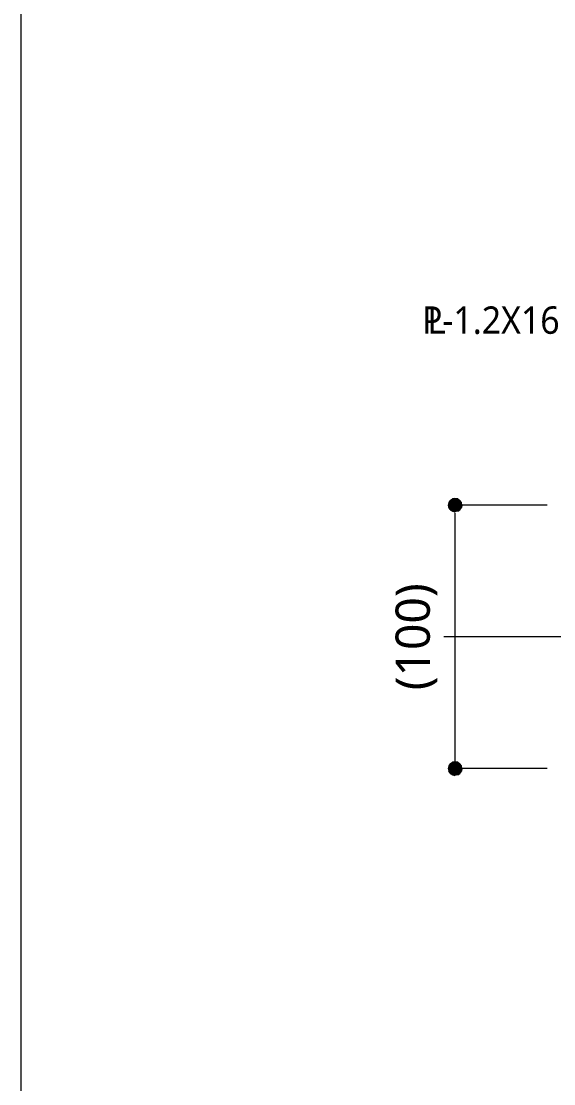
# Model space of a CAD drawing. Header units: millimetres. Extents: x 0 to 420, y 0 to 297.
# Drawn here: x 0.2 to 40.6, y 68 to 148.7 of the extents above; entities that cross this region are included whole.
import ezdxf
from ezdxf.enums import TextEntityAlignment as Align

# ---------------------------------------------------------------- set-up
doc = ezdxf.new("R2010")
doc.units = ezdxf.units.MM
doc.styles.add('kst32b', font='NotoSansJP-Variable.ttf')

msp = doc.modelspace()

# ---------------------------------------------------------------- hatches: boundary and pattern name
for points in [[(32.618, 112.141), (32.575, 111.95), (33.084, 111.95), (32.618, 112.141)], [(32.618, 92.16), (32.575, 91.948), (33.084, 91.948), (32.618, 92.16)]]:
    msp.add_hatch(color=7).paths.add_polyline_path(points)
h = msp.add_hatch(color=7)
h.paths.add_polyline_path([(33.084, 112.459), (32.893, 112.437), (33.084, 111.95), (33.084, 112.459)])
h.paths.add_polyline_path([(32.893, 112.437), (33.084, 111.95), (32.724, 112.31), (32.893, 112.437)])
h.paths.add_polyline_path([(33.084, 111.95), (32.724, 112.31), (32.618, 112.141), (33.084, 111.95)])
h = msp.add_hatch(color=7)
h.paths.add_polyline_path([(33.57, 112.141), (33.443, 112.31), (33.084, 111.95), (33.57, 112.141)])
h.paths.add_polyline_path([(33.443, 112.31), (33.084, 111.95), (33.295, 112.437), (33.443, 112.31)])
h.paths.add_polyline_path([(33.084, 111.95), (33.295, 112.437), (33.084, 112.459), (33.084, 111.95)])
h = msp.add_hatch(color=7)
h.paths.add_polyline_path([(33.443, 111.591), (33.57, 111.76), (33.084, 111.95), (33.443, 111.591)])
h.paths.add_polyline_path([(33.57, 111.76), (33.084, 111.95), (33.613, 111.95), (33.57, 111.76)])
h.paths.add_polyline_path([(33.084, 111.95), (33.613, 111.95), (33.57, 112.141), (33.084, 111.95)])
h = msp.add_hatch(color=7)
h.paths.add_polyline_path([(32.575, 111.95), (32.618, 111.76), (33.084, 111.95), (32.575, 111.95)])
h.paths.add_polyline_path([(32.618, 111.76), (33.084, 111.95), (32.724, 111.591), (32.618, 111.76)])
h.paths.add_polyline_path([(33.084, 111.95), (32.724, 111.591), (32.893, 111.485), (33.084, 111.95)])
h = msp.add_hatch(color=7)
h.paths.add_polyline_path([(32.893, 111.485), (33.084, 111.443), (33.084, 111.95), (32.893, 111.485)])
h.paths.add_polyline_path([(33.084, 111.443), (33.084, 111.95), (33.295, 111.485), (33.084, 111.443)])
h.paths.add_polyline_path([(33.084, 111.95), (33.295, 111.485), (33.443, 111.591), (33.084, 111.95)])
h = msp.add_hatch(color=7)
h.paths.add_polyline_path([(32.575, 91.948), (32.618, 91.757), (33.084, 91.948), (32.575, 91.948)])
h.paths.add_polyline_path([(32.618, 91.757), (33.084, 91.948), (32.724, 91.588), (32.618, 91.757)])
h.paths.add_polyline_path([(33.084, 91.948), (32.724, 91.588), (32.893, 91.482), (33.084, 91.948)])
h = msp.add_hatch(color=7)
h.paths.add_polyline_path([(33.084, 92.477), (32.893, 92.435), (33.084, 91.948), (33.084, 92.477)])
h.paths.add_polyline_path([(32.893, 92.435), (33.084, 91.948), (32.724, 92.308), (32.893, 92.435)])
h.paths.add_polyline_path([(33.084, 91.948), (32.724, 92.308), (32.618, 92.16), (33.084, 91.948)])
h = msp.add_hatch(color=7)
h.paths.add_polyline_path([(32.893, 91.482), (33.084, 91.44), (33.084, 91.948), (32.893, 91.482)])
h.paths.add_polyline_path([(33.084, 91.44), (33.084, 91.948), (33.295, 91.482), (33.084, 91.44)])
h.paths.add_polyline_path([(33.084, 91.948), (33.295, 91.482), (33.443, 91.588), (33.084, 91.948)])
h = msp.add_hatch(color=7)
h.paths.add_polyline_path([(33.57, 92.16), (33.443, 92.308), (33.084, 91.948), (33.57, 92.16)])
h.paths.add_polyline_path([(33.443, 92.308), (33.084, 91.948), (33.295, 92.435), (33.443, 92.308)])
h.paths.add_polyline_path([(33.084, 91.948), (33.295, 92.435), (33.084, 92.477), (33.084, 91.948)])
h = msp.add_hatch(color=7)
h.paths.add_polyline_path([(33.443, 91.588), (33.57, 91.757), (33.084, 91.948), (33.443, 91.588)])
h.paths.add_polyline_path([(33.57, 91.757), (33.084, 91.948), (33.613, 91.948), (33.57, 91.757)])
h.paths.add_polyline_path([(33.084, 91.948), (33.613, 91.948), (33.57, 92.16), (33.084, 91.948)])

# ---------------------------------------------------------------- linework, layer by layer
at = {"lineweight": 13}
msp.add_lwpolyline([(0.191, 0), (0.191, 296.968), (420.158, 296.968), (420.158, 0)], close=True, dxfattribs=at)
at = {"lineweight": 0}
for points in [[(32.618, 112.141), (32.575, 111.95), (33.084, 111.95)], [(33.084, 111.95), (32.724, 112.31), (32.618, 112.141)], [(32.893, 112.437), (33.084, 111.95), (32.724, 112.31)], [(33.084, 112.459), (32.893, 112.437), (33.084, 111.95)], [(33.084, 111.95), (33.295, 112.437), (33.084, 112.459)], [(33.443, 112.31), (33.084, 111.95), (33.295, 112.437)], [(33.57, 112.141), (33.443, 112.31), (33.084, 111.95)], [(33.084, 111.95), (33.613, 111.95), (33.57, 112.141)], [(32.575, 111.95), (32.618, 111.76), (33.084, 111.95)], [(32.618, 111.76), (33.084, 111.95), (32.724, 111.591)], [(33.084, 111.95), (32.724, 111.591), (32.893, 111.485)], [(32.893, 111.485), (33.084, 111.443), (33.084, 111.95)], [(33.084, 111.443), (33.084, 111.95), (33.295, 111.485)], [(33.084, 111.95), (33.295, 111.485), (33.443, 111.591)], [(33.443, 111.591), (33.57, 111.76), (33.084, 111.95)], [(33.57, 111.76), (33.084, 111.95), (33.613, 111.95)], [(32.618, 92.16), (32.575, 91.948), (33.084, 91.948)], [(32.575, 91.948), (32.618, 91.757), (33.084, 91.948)], [(33.084, 91.948), (32.724, 92.308), (32.618, 92.16)], [(32.618, 91.757), (33.084, 91.948), (32.724, 91.588)], [(32.893, 92.435), (33.084, 91.948), (32.724, 92.308)], [(33.084, 91.948), (32.724, 91.588), (32.893, 91.482)], [(33.084, 92.477), (32.893, 92.435), (33.084, 91.948)], [(32.893, 91.482), (33.084, 91.44), (33.084, 91.948)], [(33.084, 91.948), (33.295, 92.435), (33.084, 92.477)], [(33.443, 92.308), (33.084, 91.948), (33.295, 92.435)], [(33.57, 92.16), (33.443, 92.308), (33.084, 91.948)], [(33.084, 91.948), (33.613, 91.948), (33.57, 92.16)], [(33.084, 91.44), (33.084, 91.948), (33.295, 91.482)], [(33.084, 91.948), (33.295, 91.482), (33.443, 91.588)], [(33.443, 91.588), (33.57, 91.757), (33.084, 91.948)], [(33.57, 91.757), (33.084, 91.948), (33.613, 91.948)]]:
    msp.add_lwpolyline(points, close=True, dxfattribs=at)
at = {"lineweight": 13}
for points in [[(40.069, 111.95), (33.062, 111.95)], [(33.084, 111.358), (33.084, 92.35)], [(45.021, 101.96), (32.237, 101.96)], [(40.069, 91.948), (33.062, 91.948)]]:
    msp.add_lwpolyline(points, dxfattribs=at)

# ---------------------------------------------------------------- texts
at = {"style": 'kst32b'}
for s, height, p, p2 in [('P-1.2X16 ＠450', 2.07913, (30.586, 124.947), (48.778, 124.947)), ('(100)', 2.5989, (31.179, 97.896), (31.179, 106.017))]:
    msp.add_text(s, height=height, dxfattribs=at).set_placement(p, p2, align=Align.FIT)
msp.add_text('L', height=2.079, dxfattribs=at).set_placement((30.967, 124.947))

doc.saveas('drawing.dxf')
